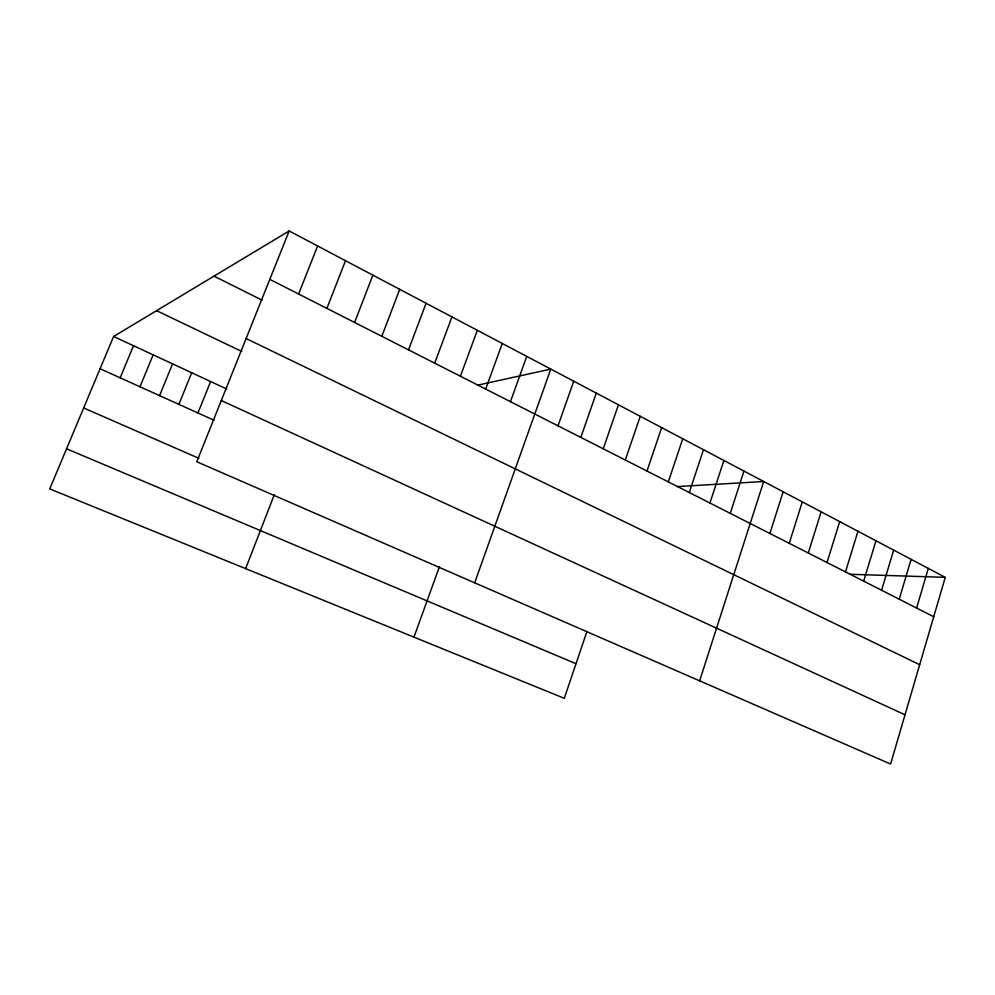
<?xml version="1.0" encoding="UTF-8"?>
<svg xmlns="http://www.w3.org/2000/svg" width="995" height="995" viewBox="0 0 995 995"><rect width="100%" height="100%" fill="white"/><g stroke="black" fill="none" stroke-linecap="round" stroke-linejoin="round"><path stroke-width="1.49" d="M945.25 577.349L890.6 764.036L196.786 461.742L289.172 230.964L945.25 577.349L849.867 574.264M916.606 608.044L928.31 568.406M899.231 599.214L911.121 559.327M881.595 590.246L893.659 550.111M863.685 581.155L875.948 540.758M845.501 571.914L857.951 531.255M827.032 562.523L839.693 521.616M808.276 552.996L821.136 511.828M789.234 543.32L802.293 501.878M769.881 533.482L783.164 491.766M699.634 680.841L763.712 481.505L677.296 486.58M730.243 513.345L743.961 471.07M709.932 503.022L723.887 460.474M689.299 492.537L703.49 449.703M668.317 481.878L682.744 438.758M646.999 471.045L661.663 427.626M586.975 631.34L564.289 698.316L49.75 488.906L113.604 336.484L289.172 230.964M625.308 460.026L640.233 416.308M603.256 448.82L618.442 404.803M580.819 437.427L596.279 393.1M558.008 425.823L573.729 381.197M474.677 582.821L550.795 369.095L477.699 385.164M510.447 401.669L526.753 356.397M413.957 637.136L439.454 566.64M485.659 389.07L502.264 343.474M460.411 376.234L477.339 330.303M434.703 363.175L451.941 316.895M408.51 349.867L426.084 303.239M381.819 336.298L399.729 289.334M354.606 322.479L372.876 275.155M245.628 568.63L274.321 494.652M326.882 308.388L345.514 260.702M298.612 294.022L317.616 245.976M197.955 412.975L210.629 381.533M178.876 404.356L191.712 372.752M159.561 395.624L172.558 363.859M139.996 386.781L153.155 354.842M120.171 377.814L133.504 345.725M66.553 448.807L576.005 663.715M83.667 407.962L198.888 458.322M100.097 368.747L214.112 420.276M221.288 400.525L905.015 714.796M113.604 336.484L226.649 388.97M156.576 310.651L241.81 351.496M246.101 338.536L919.678 664.71M214.012 276.137L262.108 300.179M269.782 279.371L933.72 616.738"/></g></svg>
